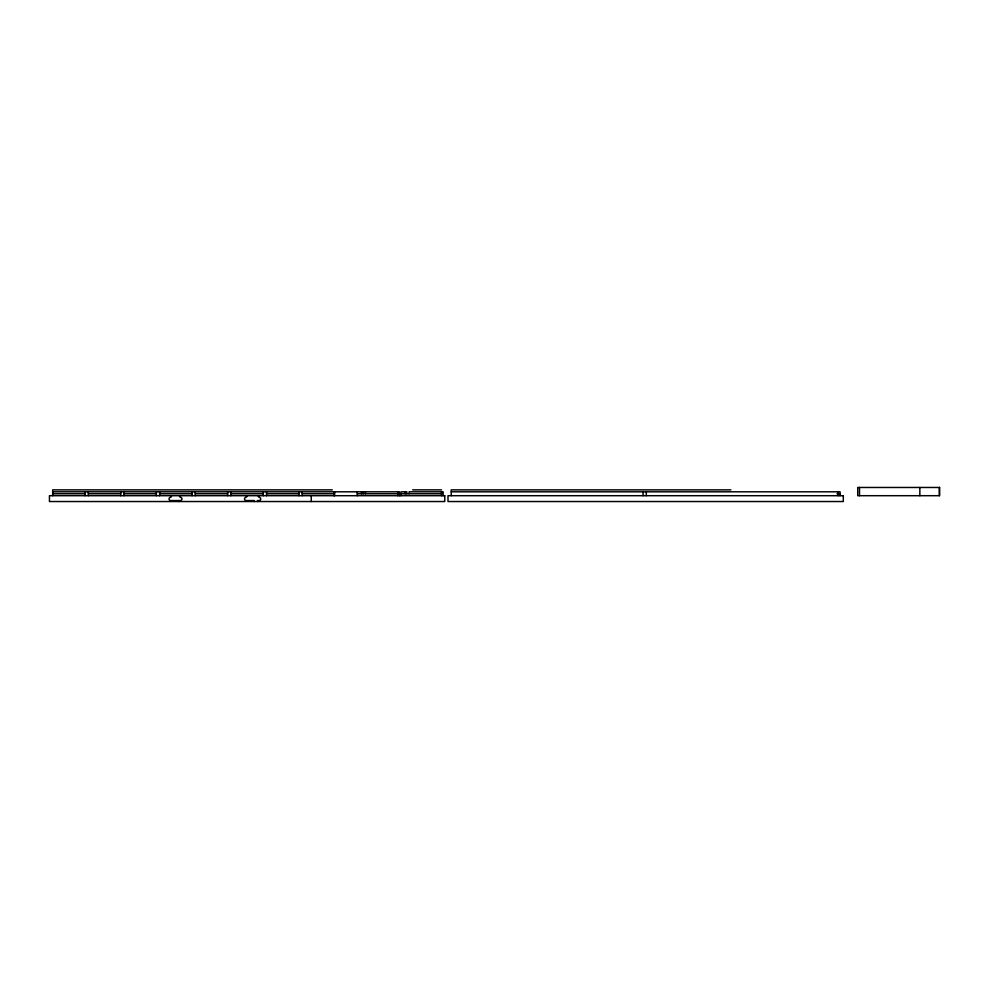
<?xml version="1.0" encoding="UTF-8"?>
<svg xmlns="http://www.w3.org/2000/svg" width="989" height="989" viewBox="0 0 989 989"><rect width="100%" height="100%" fill="white"/><g stroke="black" fill="none" stroke-linecap="round" stroke-linejoin="round"><path stroke-width="1.48" d="M180.357 495.699L179.541 496.515L180.357 497.319A1.619 1.619 0 0 1 181.976 498.938A1.619 1.619 0 0 1 180.357 500.558L170.64 500.558A1.619 1.619 0 0 1 169.02 498.938A1.619 1.619 0 0 1 170.64 497.319L171.443 496.515L170.64 495.699M259.093 495.699L258.277 496.515L259.093 497.319A1.619 1.619 0 0 1 260.713 498.938A1.619 1.619 0 0 1 259.093 500.558L257.474 500.558L257.474 501.534M332.316 489.864L52.689 489.864L52.689 495.699M412.685 489.864L419.163 489.864M420.127 489.864L426.618 489.864M427.582 489.864L434.06 489.864M435.036 489.864L441.514 489.864M730.871 489.864L451.244 489.864L451.244 495.699M52.689 491.805L399.395 491.805L399.395 495.699M451.244 491.805L840.069 491.805L840.069 495.699M52.689 493.758L85.091 493.758M88.33 493.758L120.732 493.758M123.971 493.758L156.373 493.758M159.612 493.758L192.014 493.758M195.266 493.758L227.668 493.758M230.907 493.758L263.309 493.758M266.548 493.758L298.95 493.758M302.189 493.758L334.591 493.758M357.276 493.758L397.776 493.758M401.015 493.758L441.514 493.758M836.978 493.758L840.069 493.758M246.137 495.699L246.941 496.515L246.137 497.319A1.619 1.619 0 0 0 244.518 498.938A1.619 1.619 0 0 0 246.137 500.558L254.235 500.558L254.235 501.534M939.389 487.466L939.389 495.699M919.844 487.466L919.844 495.699M859.503 487.466L859.503 495.699M838.128 491.805L838.128 495.699M646.299 491.805L646.299 495.699M643.06 491.805L643.06 495.699M443.134 495.699L443.134 491.805L409.112 491.805L409.112 493.758M441.514 491.805L441.514 495.699M406.85 493.758L406.85 491.805L401.015 491.817L401.015 495.699M405.23 491.817L405.23 493.758M397.776 491.805L397.776 495.699M365.374 491.805L365.374 493.758M363.099 491.805L363.099 493.758M361.479 491.817L361.479 493.758M357.276 491.817L357.276 495.699M334.591 491.805L334.591 495.699M333.936 491.805L333.936 495.699M311.263 495.699L311.263 501.534M302.189 491.805L302.189 495.699M298.95 491.805L298.95 495.699M266.548 491.805L266.548 495.699M263.309 491.805L263.309 495.699M230.907 491.805L230.907 495.699M227.668 491.805L227.668 495.699M195.266 491.805L195.266 495.699M192.014 491.805L192.014 495.699M178.737 500.558L178.737 501.534M159.612 491.805L159.612 495.699M156.373 491.805L156.373 495.699M123.971 491.805L123.971 495.699M120.732 491.805L120.732 495.699M88.33 491.805L88.33 495.699M85.091 491.805L85.091 495.699M939.55 487.466L857.723 487.466L857.723 495.699L939.55 495.699L939.55 487.466M444.753 495.699L49.45 495.699L49.45 501.534L444.753 501.534L444.753 495.699M843.308 495.699L448.005 495.699L448.005 501.534L843.308 501.534L843.308 495.699"/></g></svg>
